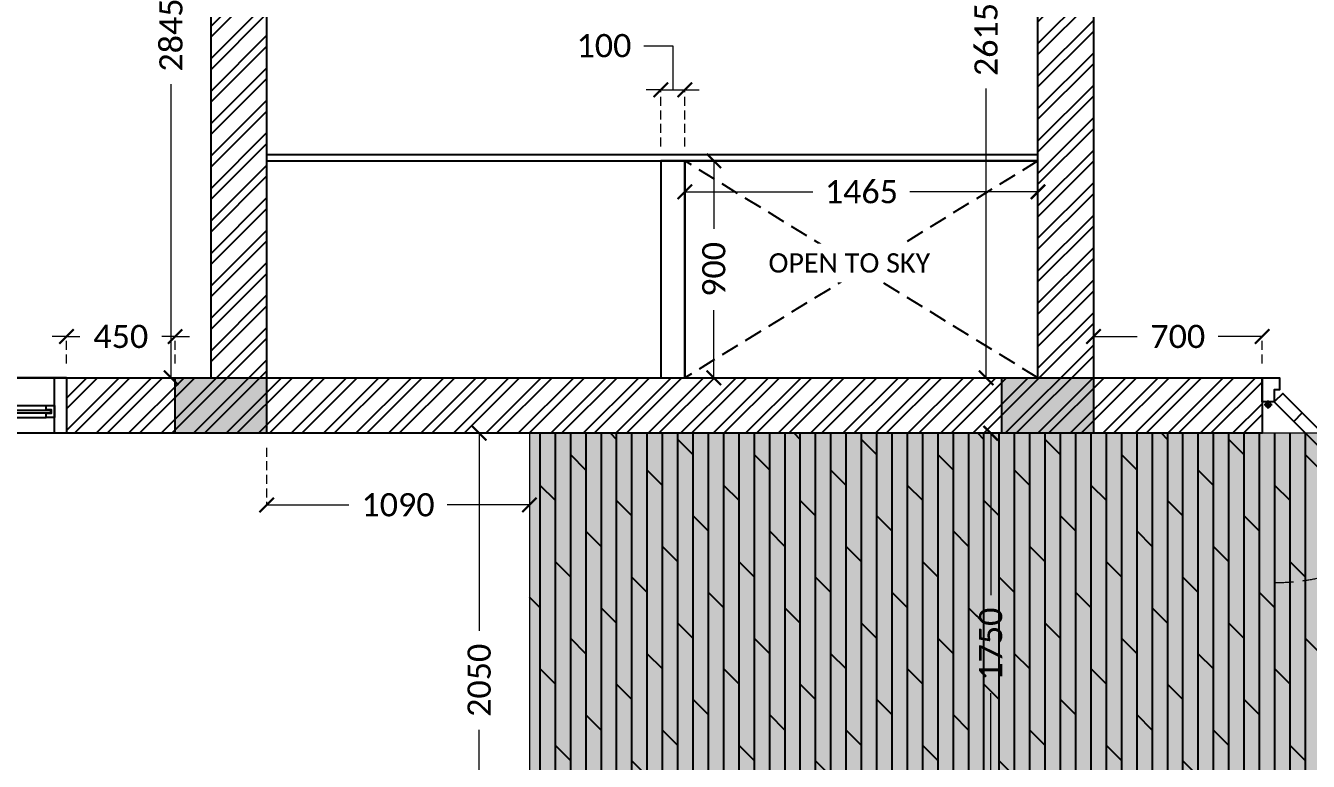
# Model space of a CAD drawing. Header units: millimetres. Extents: x -15000 to 115650, y -17045 to 28620.
# Drawn here: x 47660 to 52982, y -1361 to 1691 of the extents above; entities that cross this region are included whole.
import ezdxf
from ezdxf.enums import TextEntityAlignment as Align

# ---------------------------------------------------------------- set-up
doc = ezdxf.new("R2010")
doc.units = ezdxf.units.MM
doc.header["$LTSCALE"] = 150
for name, pattern in [('3BHK-W(SB)$0$HIDDEN', [0.375, 0.25, -0.125]), ('DASHED', [0.75, 0.5, -0.25]), ('HIDDEN', [0])]:
    doc.linetypes.add(name, pattern=pattern)
for name, color, linetype in [('ad-Column', 3, 'Continuous'), ('ad-Column Hatch', 125, 'Continuous'), ('ad-Door', 11, 'Continuous'), ('ad-Elevation 10', 8, 'Continuous'), ('ad-Furniture', 8, 'Continuous'), ('ad-Text main', 7, 'Continuous'), ('ad-Text Main_Door&window Label', 7, 'Continuous'), ('ad-Wall', 240, 'Continuous'), ('ad-Wall hatch', 8, 'Continuous')]:
    doc.layers.add(name, color=color, linetype=linetype)
doc.layers.add('ad-Dimension', color=5, linetype='Continuous', lineweight=0, true_color=0x0000ff)
doc.layers.add('ad-Glass Sectionline', color=140, linetype='Continuous', true_color=0x00bfff)
doc.layers.add('ad-Verandah', color=7, linetype='Continuous', true_color=0xa57c52)
doc.layers.get('ad-Furniture').off()
doc.styles.add('New Text Style', font='arial.ttf', dxfattribs={"height": 100})
doc.styles.get("Standard").update_dxf_attribs({"font": 'calibril.ttf'})
doc.dimstyles.new('A-75-DIM-INT (Framing)', dxfattribs={"dimscale": 100, "dimtxt": 0.8, "dimasz": 0.5, "dimexe": 0, "dimexo": 0.5, "dimgap": 0.5, "dimtad": 0, "dimdec": 0, "dimdsep": 46, "dimtxsty": 'Standard', "dimblk": 'ARCHTICK', "dimcen": 0.025, "dimclrd": 256, "dimclre": 256, "dimclrt": 256, "dimazin": 2, "dimtfac": 1, "dimtdec": 0, "dimtmove": 1, "dimatfit": 0, "dimldrblk": 'ARCHTICK', "dimfxl": 1, "dimtfill": 1, "dimtolj": 1, "dimtzin": 0, "dimarcsym": 0})

# ---------------------------------------------------------------- blocks, each defined once
blk = doc.blocks.new('_ArchTick')
at = {"color": 0, "linetype": 'ByBlock', "const_width": 0.15}
blk.add_lwpolyline([(-0.5, -0.5), (0.5, 0.5)], dxfattribs=at)
blk = doc.blocks.new('*D18')
at = {"layer": 'ad-Dimension', "linetype": '3BHK-W(SB)$0$HIDDEN', "lineweight": -2}
for p, q in [((8250, -10775), (8094.8, -10775)), ((8250, -13390), (8094.8, -13390))]:
    blk.add_line(p, q, dxfattribs=at)
at = {"layer": 'ad-Dimension', "lineweight": -2}
for p, q in [((8094.8, -10775), (8094.8, -11782.6)), ((8094.8, -13390), (8094.8, -12189.7))]:
    blk.add_line(p, q, dxfattribs=at)
at = {"layer": 'Defpoints', "color": 0}
for p in [(8310, -10775), (8094.8, -13390), (8310, -13390)]:
    blk.add_point(p, dxfattribs=at)
at = {"layer": 'ad-Dimension', "lineweight": -2, "xscale": 60, "yscale": 60, "zscale": 60}
for p, rotation in [((8094.8, -10775), 90), ((8094.8, -13390), 270)]:
    blk.add_blockref('_ArchTick', p, dxfattribs=dict(at, rotation=rotation))
at = {"layer": 'ad-Dimension', "insert": (8094.8, -11986.2), "char_height": 96, "attachment_point": 5, "rotation": 90, "bg_fill": 3, "box_fill_scale": 1.1, "bg_fill_color": 257, "bg_fill_transparency": 0}
blk.add_mtext('\\A1;2615', dxfattribs=at)
blk = doc.blocks.new('*D41')
at = {"layer": 'ad-Dimension', "linetype": '3BHK-W(SB)$0$HIDDEN', "lineweight": -2}
for p, q in [((8540, -13330), (8540, -13218.6)), ((9240, -13330), (9240, -13218.6))]:
    blk.add_line(p, q, dxfattribs=at)
at = {"layer": 'ad-Dimension', "lineweight": -2}
for p, q in [((8540, -13218.6), (8721.9, -13218.6)), ((9240, -13218.6), (9058.1, -13218.6))]:
    blk.add_line(p, q, dxfattribs=at)
at = {"layer": 'Defpoints', "color": 0}
for p in [(9240, -13218.6), (8540, -13390), (9240, -13390)]:
    blk.add_point(p, dxfattribs=at)
at = {"layer": 'ad-Dimension', "lineweight": -2, "xscale": 60, "yscale": 60, "zscale": 60, "rotation": 180}
blk.add_blockref('_ArchTick', (8540, -13218.6), dxfattribs=at)
at = {"layer": 'ad-Dimension', "lineweight": -2, "xscale": 60, "yscale": 60, "zscale": 60}
blk.add_blockref('_ArchTick', (9240, -13218.6), dxfattribs=at)
at = {"layer": 'ad-Dimension', "insert": (8890, -13218.6), "char_height": 96, "attachment_point": 5, "bg_fill": 3, "box_fill_scale": 1.1, "bg_fill_color": 257, "bg_fill_transparency": 0}
blk.add_mtext('\\A1;700', dxfattribs=at)
blk = doc.blocks.new('*D45')
at = {"layer": 'ad-Dimension', "lineweight": -2}
for p, q in [((4280, -13218.6), (4220, -13218.6)), ((4280, -13218.6), (4334.9, -13218.6)), ((4730, -13218.6), (4675.1, -13218.6)), ((4730, -13218.6), (4790, -13218.6))]:
    blk.add_line(p, q, dxfattribs=at)
at = {"layer": 'ad-Dimension', "linetype": '3BHK-W(SB)$0$HIDDEN', "lineweight": -2}
for p, q in [((4280, -13330), (4280, -13218.6)), ((4730, -13330), (4730, -13218.6))]:
    blk.add_line(p, q, dxfattribs=at)
at = {"layer": 'Defpoints', "color": 0}
for p in [(4730, -13218.6), (4280, -13390), (4730, -13390)]:
    blk.add_point(p, dxfattribs=at)
at = {"layer": 'ad-Dimension', "lineweight": -2, "xscale": 60, "yscale": 60, "zscale": 60}
blk.add_blockref('_ArchTick', (4280, -13218.6), dxfattribs=at)
at = {"layer": 'ad-Dimension', "lineweight": -2, "xscale": 60, "yscale": 60, "zscale": 60, "rotation": 180}
blk.add_blockref('_ArchTick', (4730, -13218.6), dxfattribs=at)
at = {"layer": 'ad-Dimension', "insert": (4505, -13218.6), "char_height": 96, "attachment_point": 5, "bg_fill": 3, "box_fill_scale": 1.1, "bg_fill_color": 257, "bg_fill_transparency": 0}
blk.add_mtext('\\A1;450', dxfattribs=at)
blk = doc.blocks.new('*D47')
at = {"layer": 'ad-Dimension', "linetype": '3BHK-W(SB)$0$HIDDEN', "lineweight": -2}
for p, q in [((4820, -10545), (4713.4, -10545)), ((4820, -13390), (4713.4, -13390))]:
    blk.add_line(p, q, dxfattribs=at)
at = {"layer": 'ad-Dimension', "lineweight": -2}
for p, q in [((4713.4, -10545), (4713.4, -11763.9)), ((4713.4, -13390), (4713.4, -12171.1))]:
    blk.add_line(p, q, dxfattribs=at)
at = {"layer": 'Defpoints', "color": 0}
for p in [(4880, -10545), (4713.4, -13390), (4880, -13390)]:
    blk.add_point(p, dxfattribs=at)
at = {"layer": 'ad-Dimension', "lineweight": -2, "xscale": 60, "yscale": 60, "zscale": 60}
for p, rotation in [((4713.4, -10545), 90), ((4713.4, -13390), 270)]:
    blk.add_blockref('_ArchTick', p, dxfattribs=dict(at, rotation=rotation))
at = {"layer": 'ad-Dimension', "insert": (4713.4, -11967.5), "char_height": 96, "attachment_point": 5, "rotation": 90, "bg_fill": 3, "box_fill_scale": 1.1, "bg_fill_color": 257, "bg_fill_transparency": 0}
blk.add_mtext('\\A1;2845', dxfattribs=at)
blk = doc.blocks.new('*D60')
at = {"layer": 'ad-Dimension', "linetype": '3BHK-W(SB)$0$HIDDEN', "lineweight": -2}
for p, q in [((6140, -13620), (5991.9, -13620)), ((6140, -15670), (5991.9, -15670))]:
    blk.add_line(p, q, dxfattribs=at)
at = {"layer": 'ad-Dimension', "lineweight": -2}
for p, q in [((5991.9, -13620), (5991.9, -14439.3)), ((5991.9, -15670), (5991.9, -14850.7))]:
    blk.add_line(p, q, dxfattribs=at)
at = {"layer": 'Defpoints', "color": 0}
for p in [(5991.9, -13620), (6200, -13620), (6200, -15670)]:
    blk.add_point(p, dxfattribs=at)
at = {"layer": 'ad-Dimension', "lineweight": -2, "xscale": 60, "yscale": 60, "zscale": 60}
for p, rotation in [((5991.9, -13620), 90), ((5991.9, -15670), 270)]:
    blk.add_blockref('_ArchTick', p, dxfattribs=dict(at, rotation=rotation))
at = {"layer": 'ad-Dimension', "insert": (5991.9, -14645), "char_height": 96, "attachment_point": 5, "rotation": 90, "bg_fill": 3, "box_fill_scale": 1.1, "bg_fill_color": 257, "bg_fill_transparency": 0}
blk.add_mtext('\\A1;2050', dxfattribs=at)
blk = doc.blocks.new('*D61')
at = {"layer": 'ad-Dimension', "linetype": '3BHK-W(SB)$0$HIDDEN', "lineweight": -2}
for p, q in [((5110, -13680), (5110, -13917.2)), ((6200, -13680), (6200, -13917.2))]:
    blk.add_line(p, q, dxfattribs=at)
at = {"layer": 'ad-Dimension', "lineweight": -2}
for p, q in [((5110, -13917.2), (5451.6, -13917.2)), ((6200, -13917.2), (5858.4, -13917.2))]:
    blk.add_line(p, q, dxfattribs=at)
at = {"layer": 'Defpoints', "color": 0}
for p in [(5110, -13620), (6200, -13620), (6200, -13917.2)]:
    blk.add_point(p, dxfattribs=at)
at = {"layer": 'ad-Dimension', "lineweight": -2, "xscale": 60, "yscale": 60, "zscale": 60, "rotation": 180}
blk.add_blockref('_ArchTick', (5110, -13917.2), dxfattribs=at)
at = {"layer": 'ad-Dimension', "lineweight": -2, "xscale": 60, "yscale": 60, "zscale": 60}
blk.add_blockref('_ArchTick', (6200, -13917.2), dxfattribs=at)
at = {"layer": 'ad-Dimension', "insert": (5655, -13917.2), "char_height": 96, "attachment_point": 5, "bg_fill": 3, "box_fill_scale": 1.1, "bg_fill_color": 257, "bg_fill_transparency": 0}
blk.add_mtext('\\A1;1090', dxfattribs=at)
blk = doc.blocks.new('*D62')
at = {"layer": 'ad-Dimension', "linetype": '3BHK-W(SB)$0$HIDDEN', "lineweight": -2}
for p, q in [((8180, -13620), (8114.1, -13620)), ((8180, -15370), (8114.1, -15370))]:
    blk.add_line(p, q, dxfattribs=at)
at = {"layer": 'ad-Dimension', "lineweight": -2}
for p, q in [((8114.1, -13620), (8114.1, -14291.6)), ((8114.1, -15370), (8114.1, -14698.4))]:
    blk.add_line(p, q, dxfattribs=at)
at = {"layer": 'Defpoints', "color": 0}
for p in [(8114.1, -13620), (8240, -13620), (8240, -15370)]:
    blk.add_point(p, dxfattribs=at)
at = {"layer": 'ad-Dimension', "lineweight": -2, "xscale": 60, "yscale": 60, "zscale": 60}
for p, rotation in [((8114.1, -13620), 90), ((8114.1, -15370), 270)]:
    blk.add_blockref('_ArchTick', p, dxfattribs=dict(at, rotation=rotation))
at = {"layer": 'ad-Dimension', "insert": (8114.1, -14495), "char_height": 96, "attachment_point": 5, "rotation": 90, "bg_fill": 3, "box_fill_scale": 1.1, "bg_fill_color": 257, "bg_fill_transparency": 0}
blk.add_mtext('\\A1;1750', dxfattribs=at)
blk = doc.blocks.new('*D77')
at = {"layer": 'ad-Dimension', "linetype": '3BHK-W(SB)$0$HIDDEN', "lineweight": -2}
for p, q in [((6845, -12550), (6845, -12618.1)), ((8310, -12550), (8310, -12618.1))]:
    blk.add_line(p, q, dxfattribs=at)
at = {"layer": 'ad-Dimension', "lineweight": -2}
for p, q in [((6845, -12618.1), (7376.2, -12618.1)), ((8310, -12618.1), (7778.8, -12618.1))]:
    blk.add_line(p, q, dxfattribs=at)
at = {"layer": 'Defpoints', "color": 0}
for p in [(6845, -12490), (8310, -12490), (8310, -12618.1)]:
    blk.add_point(p, dxfattribs=at)
at = {"layer": 'ad-Dimension', "lineweight": -2, "xscale": 60, "yscale": 60, "zscale": 60, "rotation": 180}
blk.add_blockref('_ArchTick', (6845, -12618.1), dxfattribs=at)
at = {"layer": 'ad-Dimension', "lineweight": -2, "xscale": 60, "yscale": 60, "zscale": 60}
blk.add_blockref('_ArchTick', (8310, -12618.1), dxfattribs=at)
at = {"layer": 'ad-Dimension', "insert": (7577.5, -12618.1), "char_height": 96, "attachment_point": 5, "bg_fill": 3, "box_fill_scale": 1.1, "bg_fill_color": 257, "bg_fill_transparency": 0}
blk.add_mtext('\\A1;1465', dxfattribs=at)
blk = doc.blocks.new('*D78')
at = {"layer": 'ad-Dimension', "linetype": '3BHK-W(SB)$0$HIDDEN', "lineweight": -2}
for p, q in [((6905, -12490), (6965.3, -12490)), ((6905, -13390), (6965.3, -13390))]:
    blk.add_line(p, q, dxfattribs=at)
at = {"layer": 'ad-Dimension', "lineweight": -2}
for p, q in [((6965.3, -12490), (6965.3, -12771.3)), ((6965.3, -13390), (6965.3, -13108.7))]:
    blk.add_line(p, q, dxfattribs=at)
at = {"layer": 'Defpoints', "color": 0}
for p in [(6845, -12490), (6845, -13390), (6965.3, -13390)]:
    blk.add_point(p, dxfattribs=at)
at = {"layer": 'ad-Dimension', "lineweight": -2, "xscale": 60, "yscale": 60, "zscale": 60}
for p, rotation in [((6965.3, -12490), 90), ((6965.3, -13390), 270)]:
    blk.add_blockref('_ArchTick', p, dxfattribs=dict(at, rotation=rotation))
at = {"layer": 'ad-Dimension', "insert": (6965.3, -12940), "char_height": 96, "attachment_point": 5, "rotation": 90, "bg_fill": 3, "box_fill_scale": 1.1, "bg_fill_color": 257, "bg_fill_transparency": 0}
blk.add_mtext('\\A1;900', dxfattribs=at)
blk = doc.blocks.new('*D79')
at = {"layer": 'ad-Dimension', "lineweight": -2}
for p, q in [((6674.5, -12011.9), (6794.5, -12011.9)), ((6794.5, -12011.9), (6795, -12194.8)), ((6745, -12194.8), (6685, -12194.8)), ((6745, -12194.8), (6845, -12194.8)), ((6845, -12194.8), (6905, -12194.8))]:
    blk.add_line(p, q, dxfattribs=at)
at = {"layer": 'ad-Dimension', "linetype": '3BHK-W(SB)$0$HIDDEN', "lineweight": -2}
for p, q in [((6745, -12430), (6745, -12194.8)), ((6845, -12430), (6845, -12194.8))]:
    blk.add_line(p, q, dxfattribs=at)
at = {"layer": 'Defpoints', "color": 0}
for p in [(6845, -12194.8), (6745, -12490), (6845, -12490)]:
    blk.add_point(p, dxfattribs=at)
at = {"layer": 'ad-Dimension', "lineweight": -2, "xscale": 60, "yscale": 60, "zscale": 60}
blk.add_blockref('_ArchTick', (6745, -12194.8), dxfattribs=at)
at = {"layer": 'ad-Dimension', "lineweight": -2, "xscale": 60, "yscale": 60, "zscale": 60, "rotation": 180}
blk.add_blockref('_ArchTick', (6845, -12194.8), dxfattribs=at)
at = {"layer": 'ad-Dimension', "insert": (6509.4, -12011.9), "char_height": 96, "attachment_point": 5, "bg_fill": 3, "box_fill_scale": 1.1, "bg_fill_color": 257, "bg_fill_transparency": 0}
blk.add_mtext('\\A1;100', dxfattribs=at)
blk = doc.blocks.new('ldscpe')
at = {"layer": 'ad-Verandah', "transparency": 33554559}
h = blk.add_hatch(color=256, dxfattribs=at)
h.dxf.hatch_style = 1
h.paths.add_polyline_path([(13640, -8875), (12120, -8875), (12120, -13620), (6200, -13620), (6200, -15670), (13640, -15670)])
at = {"layer": 'ad-Verandah', "transparency": 33554687}
h = blk.add_hatch(dxfattribs=at)
h.set_pattern_fill('DOLMIT', color=256, scale=10, angle=90)
h.set_pattern_definition([(90, (-1084315.54, 661200.024), (-63.5, 5e-14), []), (135, (-1084315.54, 661200.02), (-126.999913, -126.999913), [89.80256, -179.605122])])
h.paths.add_polyline_path([(13640, -8875), (12120, -8875), (12120, -13620), (6200, -13620), (6200, -15670), (13640, -15670)])
at = {"layer": 'ad-Verandah', "lineweight": 9}
blk.add_lwpolyline([(13640, -8875), (12120, -8875), (12120, -13620), (6200, -13620), (6200, -15670), (13640, -15670)], close=True, dxfattribs=at)
blk = doc.blocks.new('hufefgwt')
at = {"transparency": 33554559}
h = blk.add_hatch(color=256, dxfattribs=at)
h.dxf.hatch_style = 1
h.set_gradient(color1=(153, 204, 0), color2=(63, 127, 0), name='INVSPHERICAL')
h.paths.add_polyline_path([(0, 900), (-1465, 900), (-1465, 0), (0, 0)])
at = {"layer": 'ad-Elevation 10'}
for points in [[(-1565, 0), (-1465, 0), (-1465, 900), (-1565, 900)], [(0, 900), (-1465, 900), (-1465, 0), (0, 0)]]:
    blk.add_lwpolyline(points, close=True, dxfattribs=at)
at = {"layer": 'ad-Elevation 10', "linetype": 'DASHED'}
for points in [[(0, 0), (-1465, 900)], [(0, 900), (-1465, 0)]]:
    blk.add_lwpolyline(points, dxfattribs=at)
at = {"layer": 'ad-Text main', "color": 0, "insert": (-782.6, 476.4), "char_height": 80, "width": 664.949, "attachment_point": 5, "bg_fill": 2}
blk.add_mtext('OPEN TO SKY', dxfattribs=at)
blk = doc.blocks.new('$ZCDB_AUDIT_GENERATED_C85C')
at = {"color": 8}
for points in [[(675, 75), (141.8, 359.5)], [(625, 75), (75, 75)], [(50, 25), (50, 0), (0, 0), (0, 50), (25, 50)], [(700, 0), (0, 0)], [(625, 25), (75, 25)], [(675, 50), (700, 50), (700, 0), (650, 0), (650, 25)]]:
    blk.add_lwpolyline(points, dxfattribs=at)
for points in [[(75, 25), (25, 25), (25, 75), (75, 75)], [(675, 25), (625, 25), (625, 75), (675, 75)]]:
    blk.add_lwpolyline(points, close=True, dxfattribs=at)
at = {"color": 140}
for points in [[(625, 60), (75, 60)], [(625, 40), (75, 40)]]:
    blk.add_lwpolyline(points, dxfattribs=at)
at = {"color": 8, "linetype": 'HIDDEN'}
blk.add_arc((497.1, 38.3), 473.6, 122.8151, 175.5591, dxfattribs=at)
blk = doc.blocks.new('*U155')
blk.add_blockref('$ZCDB_AUDIT_GENERATED_C85C', (0, 0))
blk = doc.blocks.new('Furn')
blk.add_blockref('hufefgwt', (-3810, -13390))
at = {"layer": 'ad-Glass Sectionline'}
blk.add_lwpolyline([(-3810, -12465), (-7010, -12465), (-7010, -12490), (-3810, -12490)], close=True, dxfattribs=at)
at = {"xscale": -1, "rotation": 179.9999999999999}
blk.add_blockref('*U155', (-6075, -12465), dxfattribs=at)
blk = doc.blocks.new('*U165')
for p, q in [((-25, -127.8), (-25, -94.4)), ((-8.3, -111.1), (-41.7, -111.1)), ((-563.8, -513.3), (-548.9, -528.2)), ((-498.7, -578.5), (-513.6, -563.6))]:
    blk.add_line(p, q)
for points in [[(-800, -100), (-800, -50), (-778.6, -50), (-778.6, -35.7), (-778.6, 0), (-850, 0), (-850, -100)], [(-50, -100), (0, -100), (0, 0), (-71.4, 0), (-71.4, -35.7), (-71.4, -50), (-50, -50)], [(-50, -100), (-130.8, -180.8), (-166.2, -145.5), (-85.4, -64.6)], [(-130.8, -180.8), (-499.5, -549.5), (-534.9, -514.2), (-166.2, -145.5)], [(-580.3, -630.3), (-499.5, -549.5), (-534.9, -514.2), (-615.7, -595)]]:
    blk.add_lwpolyline(points, close=True)
for points in [[(-560.7, -540), (-588.2, -512.5), (-525.4, -449.7), (-517.5, -457.6), (-574.5, -526.2)], [(-525.4, -575.4), (-497.9, -602.8), (-435.1, -540), (-442.9, -532.2), (-511.5, -589.2)]]:
    blk.add_lwpolyline(points)
blk.add_circle((-25, -111.1), 11.1)
at = {"color": 8, "linetype": 'DASHED', "lineweight": 0}
blk.add_arc((-66, -108.5), 741.9, 178.1881, 271.8119, dxfattribs=at)
at = {"layer": 'ad-Text Main_Door&window Label'}
blk.add_line((-425, 125), (-425, -230), dxfattribs=at)
blk.add_circle((-425.3, 245), 120, dxfattribs=at)
at = {"layer": 'ad-Text Main_Door&window Label', "style": 'New Text Style'}
blk.add_attdef('D1', text='', height=100, dxfattribs=at).set_placement((-425.3, 245), align=Align.MIDDLE_CENTER)
blk = doc.blocks.new('$ZCDB_AUDIT_GENERATED_C7DC')
blk.add_wipeout([(0, 230), (900, 230), (900, 0), (0, 0)]).dxf.layer = 'ad-Elevation 10'
at = {"layer": 'ad-Elevation 10'}
for points in [[(900, 230), (0, 230)], [(900, 0), (0, 0)]]:
    blk.add_lwpolyline(points, dxfattribs=at)
for points in [[(50, 0), (50, 230), (0, 230), (0, 0)], [(850, 0), (900, 0), (900, 230), (850, 230)], [(467.5, 133), (467.5, 115), (432.5, 115), (432.5, 165), (467.5, 165), (467.5, 147), (445.5, 147), (445.5, 133)], [(815, 133), (815, 115), (850, 115), (850, 165), (815, 165), (815, 147), (837, 147), (837, 133)], [(85, 83), (85, 65), (50, 65), (50, 115), (85, 115), (85, 97), (63, 97), (63, 83)], [(432.5, 83), (432.5, 65), (467.5, 65), (467.5, 115), (432.5, 115), (432.5, 97), (454.5, 97), (454.5, 83)]]:
    blk.add_lwpolyline(points, close=True, dxfattribs=at)
at = {"layer": 'ad-Glass Sectionline'}
for points in [[(467.5, 165), (815, 165)], [(432.5, 115), (85, 115)], [(467.5, 115), (815, 115)], [(432.5, 65), (85, 65)]]:
    blk.add_lwpolyline(points, dxfattribs=at)
for points in [[(450, 145), (835, 145), (835, 135), (450, 135)], [(450, 95), (65, 95), (65, 85), (450, 85)]]:
    blk.add_lwpolyline(points, close=True, dxfattribs=at)
blk = doc.blocks.new('*U150')
blk.add_blockref('$ZCDB_AUDIT_GENERATED_C7DC', (0, 0))
blk = doc.blocks.new('walls')
at = {"layer": 'ad-Wall hatch', "transparency": 33554610}
h = blk.add_hatch(dxfattribs=at)
h.set_pattern_fill('ANSI32', color=256, scale=10)
h.set_pattern_definition([(45, (-1040635.14, 674820.02), (-67.351921, 67.351921), []), (45, (-1040590.24, 674820.02), (-67.351921, 67.351921), [])])
h.paths.add_polyline_path([(12120, 13620), (12120, 10220), (11890, 10220), (11890, 13390), (7240, 13390), (7240, 8645), (4245, 8645), (4245, 8875), (4330, 8875), (4330, 9475), (4560, 9475), (4560, 8875), (7010, 8875), (7010, 10385), (6360, 10385), (6360, 10615), (7010, 10615), (7010, 13390), (4560, 13390), (4560, 10615), (5560, 10615), (5560, 10385), (4330, 10385), (4330, 13390), (230, 13390), (230, 8875), (3345, 8875), (3345, 8645), (3060, 8645), (3060, 4745), (3345, 4745), (3345, 4515), (230, 4515), (230, 230), (4880, 230), (4880, 3075), (6060, 3075), (6060, 2845), (5110, 2845), (5110, 230), (8310, 230), (8310, 2845), (6860, 2845), (6860, 3075), (8310, 3075), (8310, 4515), (5110, 4515), (5110, 3915), (4880, 3915), (4880, 4515), (4245, 4515), (4245, 4745), (8540, 4745), (8540, 230), (9240, 230), (9240, 0), (0, 0), (0, 4745), (2830, 4745), (2830, 8645), (0, 8645), (0, 13620)])
at = {"layer": 'ad-Door', "ltscale": 5}
ref = blk.add_blockref('*U165', (9240, 230), dxfattribs=dict(at, xscale=-1, rotation=359.9999999999999))
ref.add_attrib('D1', 'D3', dxfattribs={"layer": 'ad-Text Main_Door&window Label', "height": 100, "rotation": 360, "style": 'New Text Style'}).set_placement((9665.3, 476.8), align=Align.MIDDLE_CENTER)
at = {"xscale": -1, "rotation": 179.9999999999999}
blk.add_blockref('*U150', (3380, 230), dxfattribs=at)
at = {"layer": 'ad-Wall'}
blk.add_lwpolyline([(230, 230), (4880, 230), (4880, 3075), (6060, 3075), (6060, 2845), (5110, 2845), (5110, 230), (8310, 230), (8310, 2845), (6860, 2845), (6860, 3075), (8310, 3075), (8310, 4515), (5110, 4515), (5110, 3915), (4880, 3915), (4880, 4515), (4245, 4515), (4245, 4745), (8540, 4745), (8540, 230), (9240, 230), (9240, 0), (0, 0)], dxfattribs=at)
blk = doc.blocks.new('zw$6AA0')
at = {"layer": 'ad-Column Hatch', "transparency": 33554687}
h = blk.add_hatch(color=256, dxfattribs=at)
h.dxf.hatch_style = 1
h.paths.add_polyline_path([(0, -230), (380, -230), (380, 0), (0, 0)])
at = {"layer": 'ad-Column'}
blk.add_lwpolyline([(0, -230), (380, -230), (380, 0), (0, 0)], close=True, dxfattribs=at)
blk = doc.blocks.new('1625E_Columns P30')
at = {"layer": 'ad-Column', "xscale": -1, "rotation": 180}
for p in [(4730, 0), (8160, 0)]:
    blk.add_blockref('zw$6AA0', p, dxfattribs=at)
blk = doc.blocks.new('dim')
at = {"layer": 'ad-Dimension'}
dim = blk.add_linear_dim(base=(8094.8, -13390), p1=(8310, -10775), p2=(8310, -13390), angle=90, dimstyle='A-75-DIM-INT (Framing)', override={"dimscale": 120, "dimblk": 'ArchTick', "dimfxl": 10, "dimtfill": 1, "dimtfillclr": 0}, dxfattribs=at)
dim.commit()
dim.dimension.update_dxf_attribs({"geometry": '*D18', "text_midpoint": (8094.8, -11986.2), "dimtype": 128})
dim = blk.add_linear_dim(base=(4730, -13218.6), p1=(4280, -13390), p2=(4730, -13390), dimstyle='A-75-DIM-INT (Framing)', override={"dimscale": 120, "dimblk": 'ArchTick', "dimfxl": 10, "dimtfill": 1, "dimtfillclr": 0}, dxfattribs=at)
dim.commit()
dim.dimension.update_dxf_attribs({"geometry": '*D45', "text_midpoint": (4505, -13218.6), "dimtype": 128})
dim = blk.add_linear_dim(base=(9240, -13218.6), p1=(8540, -13390), p2=(9240, -13390), dimstyle='A-75-DIM-INT (Framing)', override={"dimscale": 120, "dimblk": 'ArchTick', "dimfxl": 10, "dimtfill": 1, "dimtfillclr": 0}, dxfattribs=at)
dim.commit()
dim.dimension.update_dxf_attribs({"geometry": '*D41', "text_midpoint": (8890, -13218.6)})
for base, p1, p2, picture, middle in [((5991.9, -13620), (6200, -15670), (6200, -13620), '*D60', (5991.9, -14645)), ((8114.1, -13620), (8240, -15370), (8240, -13620), '*D62', (8114.1, -14495))]:
    dim = blk.add_linear_dim(base=base, p1=p1, p2=p2, angle=90, dimstyle='A-75-DIM-INT (Framing)', override={"dimscale": 120, "dimblk": 'ArchTick', "dimfxl": 10, "dimtfill": 1, "dimtfillclr": 0}, dxfattribs=at)
    dim.commit()
    dim.dimension.update_dxf_attribs({"geometry": picture, "text_midpoint": middle})
dim = blk.add_linear_dim(base=(4713.4, -13390), p1=(4880, -10545), p2=(4880, -13390), angle=90, dimstyle='A-75-DIM-INT (Framing)', override={"dimscale": 120, "dimblk": 'ArchTick', "dimfxl": 10, "dimtfill": 1, "dimtfillclr": 0}, dxfattribs=at)
dim.commit()
dim.dimension.update_dxf_attribs({"geometry": '*D47', "text_midpoint": (4713.4, -11967.5)})
for base, p1, p2, picture, middle in [((8310, -12618.1), (6845, -12490), (8310, -12490), '*D77', (7577.5, -12618.1)), ((6200, -13917.2), (5110, -13620), (6200, -13620), '*D61', (5655, -13917.2))]:
    dim = blk.add_linear_dim(base=base, p1=p1, p2=p2, dimstyle='A-75-DIM-INT (Framing)', override={"dimscale": 120, "dimblk": 'ArchTick', "dimfxl": 10, "dimtfill": 1, "dimtfillclr": 0}, dxfattribs=at)
    dim.commit()
    dim.dimension.update_dxf_attribs({"geometry": picture, "text_midpoint": middle})
dim = blk.add_linear_dim(base=(6965.3, -13390), p1=(6845, -12490), p2=(6845, -13390), angle=90, dimstyle='A-75-DIM-INT (Framing)', override={"dimscale": 120, "dimblk": 'ArchTick', "dimfxl": 10, "dimtfill": 1, "dimtfillclr": 0}, dxfattribs=at)
dim.commit()
dim.dimension.update_dxf_attribs({"geometry": '*D78', "text_midpoint": (6965.3, -12940)})
dim = blk.add_linear_dim(base=(6845, -12194.8), p1=(6745, -12490), p2=(6845, -12490), dimstyle='A-75-DIM-INT (Framing)', override={"dimscale": 120, "dimblk": 'ArchTick', "dimfxl": 10, "dimtfill": 1, "dimtfillclr": 0}, dxfattribs=at)
dim.commit()
dim.dimension.update_dxf_attribs({"geometry": '*D79', "text_midpoint": (6614.5, -12011.9), "dimtype": 128})

msp = doc.modelspace()

# ---------------------------------------------------------------- block references
at = {"layer": 'ad-Dimension'}
msp.add_blockref('dim', (43550, 13620), dxfattribs=at)

# ---------------------------------------------------------------- next in the draw order: block references
at = {"layer": 'ad-Verandah'}
msp.add_blockref('ldscpe', (43550, 13620), dxfattribs=at)

# ---------------------------------------------------------------- next in the draw order: block references
at = {"layer": 'ad-Furniture'}
msp.add_blockref('Furn', (55670, 13620), dxfattribs=at)

# ---------------------------------------------------------------- next in the draw order: block references
at = {"layer": 'ad-Wall'}
msp.add_blockref('walls', (43550, 0), dxfattribs=at)

# ---------------------------------------------------------------- next in the draw order: block references
msp.add_blockref('1625E_Columns P30', (43550, 0))

doc.saveas('drawing.dxf')
